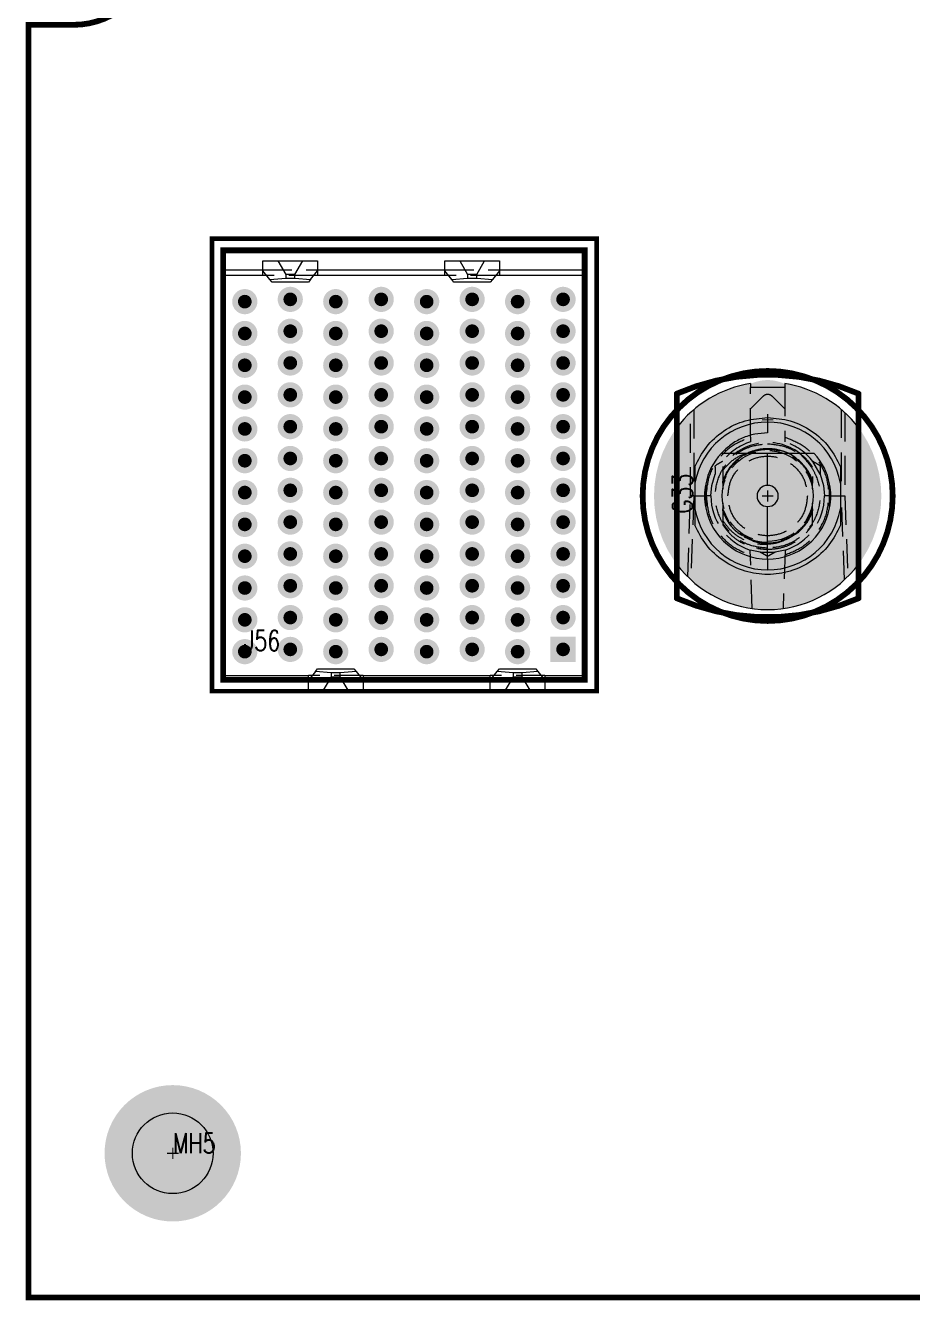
# Model space of a CAD drawing. Header units: millimetres. Extents: x 5 to 1395, y 5 to 415.
# Drawn here: x 963.1 to 1002.1, y 11.1 to 67.2 of the extents above; entities that cross this region are included whole.
import ezdxf

# ---------------------------------------------------------------- set-up
doc = ezdxf.new("R2010")
doc.units = ezdxf.units.MM
doc.linetypes.add('HIDDEN', pattern=[1.905, 1.27, -0.635])
for name, color, linetype in [('BOARD_OUTLINE_00', 2, 'Continuous'), ('DRIL_PLTE_THRU_01', 16, 'Continuous'), ('DRIL_PLTE_THRU_02', 146, 'Continuous'), ('DRIL_PLTE_THRU_03', 56, 'Continuous'), ('DRIL_PLTE_THRU_04', 216, 'Continuous'), ('DRIL_PLTE_THRU_05', 34, 'Continuous'), ('DRIL_PLTE_THRU_06', 96, 'Continuous'), ('DRIL_PLTE_THRU_07', 171, 'Continuous'), ('DRIL_PLTE_THRU_08', 176, 'Continuous'), ('DRIL_SYMBOL', 2, 'Continuous'), ('PADS_BOT', 5, 'Continuous'), ('PADS_INNER', 1, 'Continuous'), ('PADS_TOP', 1, 'Continuous'), ('PART_NAME_01', 1, 'Continuous'), ('PART_TOP_2DLINE_26', 5, 'Continuous'), ('PART_TOP_2DLINE_27', 5, 'Continuous')]:
    doc.layers.add(name, color=color, linetype=linetype)
doc.styles.add('W0$127', font='simplex', dxfattribs={"width": 0.75})

# ---------------------------------------------------------------- blocks, each defined once
blk = doc.blocks.new('SMOOTH_0$254')
at = {"const_width": 0.127}
blk.add_lwpolyline([(-0.0635, 0, 1), (0.0635, 0, 1)], format="xyb", close=True, dxfattribs=at)
blk = doc.blocks.new('BOARD_30802')
at = {"layer": 'BOARD_OUTLINE_00', "const_width": 0.254}
blk.add_lwpolyline([(292.4, 279.4), (139.4, 279.4, -1), (132.4, 279.4), (19.4, 279.4, -1), (12.4, 279.4), (0, 279.4), (0, 218.93), (2, 218.93, -1), (2, 211.93), (0, 211.93), (0, 63), (2, 63, -1), (2, 56), (0, 56), (0, 0), (431.8, 0)], format="xyb", dxfattribs=at)
at = {"layer": 'BOARD_OUTLINE_00'}
blk.add_blockref('SMOOTH_0$254', (0, 0), dxfattribs=at)
blk = doc.blocks.new('PART_BODY_TOP_1')
at = {"layer": 'PART_TOP_2DLINE_26', "const_width": 0.254}
blk.add_lwpolyline([(5.5, 0, 1), (-5.5, 0, 1)], format="xyb", close=True, dxfattribs=at)
at = {"layer": 'PART_TOP_2DLINE_27', "const_width": 0.254}
blk.add_lwpolyline([(-4.5, 4), (4.5, 4, -0.208911), (4.5, -4), (-4.5, -4, -0.208911)], format="xyb", close=True, dxfattribs=at)
at = {"layer": 'PART_TOP_2DLINE_27'}
for p in [(-4.5, 4), (4.5, 4), (-4.5, -4), (4.5, -4)]:
    blk.add_blockref('SMOOTH_0$254', p, dxfattribs=at)
blk = doc.blocks.new('DRIL_SYMBOL_5$15')
at = {"layer": 'DRIL_SYMBOL', "const_width": 0.0508}
for points in [[(-0.254, 0), (0.254, 0)], [(0, -0.254), (0, 0.254)]]:
    blk.add_lwpolyline(points, dxfattribs=at)
blk = doc.blocks.new('DRIL_HOLE_5$15')
at = {"const_width": 2.575}
blk.add_lwpolyline([(-1.2875, 0, 1), (1.2875, 0, 1)], format="xyb", close=True, dxfattribs=at)
blk.add_blockref('DRIL_SYMBOL_5$15', (0, 0))
blk = doc.blocks.new('PAD_0')
at = {"const_width": 5}
blk.add_lwpolyline([(0, -2.5, 1), (0, 2.5, 1)], format="xyb", close=True, dxfattribs=at)
blk = doc.blocks.new('STK_TOP_181')
at = {"layer": 'DRIL_PLTE_THRU_01'}
blk.add_blockref('DRIL_HOLE_5$15', (0, 0), dxfattribs=at)
at = {"layer": 'DRIL_PLTE_THRU_02'}
blk.add_blockref('DRIL_HOLE_5$15', (0, 0), dxfattribs=at)
at = {"layer": 'DRIL_PLTE_THRU_03'}
blk.add_blockref('DRIL_HOLE_5$15', (0, 0), dxfattribs=at)
at = {"layer": 'DRIL_PLTE_THRU_04'}
blk.add_blockref('DRIL_HOLE_5$15', (0, 0), dxfattribs=at)
at = {"layer": 'DRIL_PLTE_THRU_05'}
blk.add_blockref('DRIL_HOLE_5$15', (0, 0), dxfattribs=at)
at = {"layer": 'DRIL_PLTE_THRU_06'}
blk.add_blockref('DRIL_HOLE_5$15', (0, 0), dxfattribs=at)
at = {"layer": 'DRIL_PLTE_THRU_07'}
blk.add_blockref('DRIL_HOLE_5$15', (0, 0), dxfattribs=at)
at = {"layer": 'DRIL_PLTE_THRU_08'}
blk.add_blockref('DRIL_HOLE_5$15', (0, 0), dxfattribs=at)
at = {"layer": 'PADS_BOT'}
blk.add_blockref('PAD_0', (0, 0), dxfattribs=at)
at = {"layer": 'PADS_INNER'}
blk.add_blockref('PAD_0', (0, 0), dxfattribs=at)
at = {"layer": 'PADS_TOP'}
blk.add_blockref('PAD_0', (0, 0), dxfattribs=at)
blk = doc.blocks.new('DRIL_SYMBOL_2$55')
at = {"layer": 'DRIL_SYMBOL', "const_width": 0.0508}
for points in [[(-0.254, 0), (0.254, 0)], [(0, -0.254), (0, 0.254)]]:
    blk.add_lwpolyline(points, dxfattribs=at)
blk = doc.blocks.new('DRIL_HOLE_2$55')
at = {"const_width": 1.275}
blk.add_lwpolyline([(-0.6375, 0, 1), (0.6375, 0, 1)], format="xyb", close=True, dxfattribs=at)
blk.add_blockref('DRIL_SYMBOL_2$55', (0, 0))
blk = doc.blocks.new('PAD_1')
at = {"const_width": 1.75}
blk.add_lwpolyline([(0, -0.875, 1), (0, 0.875, 1)], format="xyb", close=True, dxfattribs=at)
blk = doc.blocks.new('STK_TOP_182')
at = {"layer": 'DRIL_PLTE_THRU_01'}
blk.add_blockref('DRIL_HOLE_2$55', (0, 0), dxfattribs=at)
at = {"layer": 'DRIL_PLTE_THRU_02'}
blk.add_blockref('DRIL_HOLE_2$55', (0, 0), dxfattribs=at)
at = {"layer": 'DRIL_PLTE_THRU_03'}
blk.add_blockref('DRIL_HOLE_2$55', (0, 0), dxfattribs=at)
at = {"layer": 'DRIL_PLTE_THRU_04'}
blk.add_blockref('DRIL_HOLE_2$55', (0, 0), dxfattribs=at)
at = {"layer": 'DRIL_PLTE_THRU_05'}
blk.add_blockref('DRIL_HOLE_2$55', (0, 0), dxfattribs=at)
at = {"layer": 'DRIL_PLTE_THRU_06'}
blk.add_blockref('DRIL_HOLE_2$55', (0, 0), dxfattribs=at)
at = {"layer": 'DRIL_PLTE_THRU_07'}
blk.add_blockref('DRIL_HOLE_2$55', (0, 0), dxfattribs=at)
at = {"layer": 'DRIL_PLTE_THRU_08'}
blk.add_blockref('DRIL_HOLE_2$55', (0, 0), dxfattribs=at)
at = {"layer": 'PADS_BOT'}
blk.add_blockref('PAD_1', (0, 0), dxfattribs=at)
at = {"layer": 'PADS_INNER'}
blk.add_blockref('PAD_1', (0, 0), dxfattribs=at)
at = {"layer": 'PADS_TOP'}
blk.add_blockref('PAD_1', (0, 0), dxfattribs=at)
blk = doc.blocks.new('SYM_TOP_3')
for name, p in [('PART_BODY_TOP_1', (0, 0)), ('STK_TOP_181', (0, 0)), ('STK_TOP_182', (3.35, 0))]:
    blk.add_blockref(name, p)
blk = doc.blocks.new('PART_TOP_24')
blk.add_blockref('SYM_TOP_3', (0, 0))
at = {"layer": 'PART_NAME_01', "style": 'W0$127', "width": 0.75}
blk.add_text('G33', height=0.889, dxfattribs=at).set_placement((-0.762, 3.302))
blk = doc.blocks.new('SMOOTH_0$2032')
at = {"const_width": 0.1016}
blk.add_lwpolyline([(-0.0508, 0, 1), (0.0508, 0, 1)], format="xyb", close=True, dxfattribs=at)
blk = doc.blocks.new('PART_BODY_TOP_11')
at = {"layer": 'PART_TOP_2DLINE_26', "const_width": 0.203}
blk.add_lwpolyline([(-8.438, 10.424), (8.478, 10.424), (8.478, -9.489), (-8.438, -9.489)], close=True, dxfattribs=at)
at = {"layer": 'PART_TOP_2DLINE_27', "const_width": 0.254}
blk.add_lwpolyline([(-7.95, -8.992), (7.95, -8.992), (7.95, 9.906), (-7.95, 9.906)], close=True, dxfattribs=at)
at = {"layer": 'PART_TOP_2DLINE_26'}
for p in [(-8.438, 10.424), (8.478, 10.424), (-8.438, -9.489), (8.478, -9.489)]:
    blk.add_blockref('SMOOTH_0$2032', p, dxfattribs=at)
at = {"layer": 'PART_TOP_2DLINE_27'}
for p in [(-7.95, 9.906), (7.95, 9.906), (-7.95, -8.992), (7.95, -8.992)]:
    blk.add_blockref('SMOOTH_0$254', p, dxfattribs=at)
blk = doc.blocks.new('DRIL_SYMBOL_0$599948')
at = {"layer": 'DRIL_SYMBOL', "const_width": 0.0508}
for points in [[(-0.254, 0), (0.254, 0)], [(0, -0.254), (0, 0.254)]]:
    blk.add_lwpolyline(points, dxfattribs=at)
blk = doc.blocks.new('DRIL_HOLE_0$599948')
at = {"const_width": 0.3}
blk.add_lwpolyline([(-0.15, 0, 1), (0.15, 0, 1)], format="xyb", close=True, dxfattribs=at)
blk.add_blockref('DRIL_SYMBOL_0$599948', (0, 0))
blk = doc.blocks.new('PAD_11')
at = {"const_width": 0.554}
blk.add_lwpolyline([(0, -0.277, 1), (0, 0.277, 1)], format="xyb", close=True, dxfattribs=at)
blk = doc.blocks.new('STK_TOP_7')
at = {"layer": 'DRIL_PLTE_THRU_01'}
blk.add_blockref('DRIL_HOLE_0$599948', (0, 0), dxfattribs=at)
at = {"layer": 'DRIL_PLTE_THRU_02'}
blk.add_blockref('DRIL_HOLE_0$599948', (0, 0), dxfattribs=at)
at = {"layer": 'DRIL_PLTE_THRU_03'}
blk.add_blockref('DRIL_HOLE_0$599948', (0, 0), dxfattribs=at)
at = {"layer": 'DRIL_PLTE_THRU_04'}
blk.add_blockref('DRIL_HOLE_0$599948', (0, 0), dxfattribs=at)
at = {"layer": 'DRIL_PLTE_THRU_05'}
blk.add_blockref('DRIL_HOLE_0$599948', (0, 0), dxfattribs=at)
at = {"layer": 'DRIL_PLTE_THRU_06'}
blk.add_blockref('DRIL_HOLE_0$599948', (0, 0), dxfattribs=at)
at = {"layer": 'DRIL_PLTE_THRU_07'}
blk.add_blockref('DRIL_HOLE_0$599948', (0, 0), dxfattribs=at)
at = {"layer": 'DRIL_PLTE_THRU_08'}
blk.add_blockref('DRIL_HOLE_0$599948', (0, 0), dxfattribs=at)
at = {"layer": 'PADS_BOT'}
blk.add_blockref('PAD_11', (0, 0), dxfattribs=at)
at = {"layer": 'PADS_INNER'}
blk.add_blockref('PAD_11', (0, 0), dxfattribs=at)
at = {"layer": 'PADS_TOP'}
blk.add_blockref('PAD_11', (0, 0), dxfattribs=at)
blk = doc.blocks.new('PAD_13')
at = {"const_width": 1.107948}
blk.add_lwpolyline([(-0.553974, 0), (0.553974, 0)], dxfattribs=at)
blk = doc.blocks.new('STK_TOP_82')
at = {"layer": 'DRIL_PLTE_THRU_01'}
blk.add_blockref('DRIL_HOLE_0$599948', (0, 0), dxfattribs=at)
at = {"layer": 'DRIL_PLTE_THRU_02'}
blk.add_blockref('DRIL_HOLE_0$599948', (0, 0), dxfattribs=at)
at = {"layer": 'DRIL_PLTE_THRU_03'}
blk.add_blockref('DRIL_HOLE_0$599948', (0, 0), dxfattribs=at)
at = {"layer": 'DRIL_PLTE_THRU_04'}
blk.add_blockref('DRIL_HOLE_0$599948', (0, 0), dxfattribs=at)
at = {"layer": 'DRIL_PLTE_THRU_05'}
blk.add_blockref('DRIL_HOLE_0$599948', (0, 0), dxfattribs=at)
at = {"layer": 'DRIL_PLTE_THRU_06'}
blk.add_blockref('DRIL_HOLE_0$599948', (0, 0), dxfattribs=at)
at = {"layer": 'DRIL_PLTE_THRU_07'}
blk.add_blockref('DRIL_HOLE_0$599948', (0, 0), dxfattribs=at)
at = {"layer": 'DRIL_PLTE_THRU_08'}
blk.add_blockref('DRIL_HOLE_0$599948', (0, 0), dxfattribs=at)
at = {"layer": 'PADS_BOT'}
blk.add_blockref('PAD_11', (0, 0), dxfattribs=at)
at = {"layer": 'PADS_INNER'}
blk.add_blockref('PAD_11', (0, 0), dxfattribs=at)
at = {"layer": 'PADS_TOP'}
blk.add_blockref('PAD_13', (0, 0), dxfattribs=at)
blk = doc.blocks.new('SYM_TOP_13')
for name, p in [('PART_BODY_TOP_11', (0, 0)), ('STK_TOP_7', (-7, 7.65)), ('STK_TOP_7', (-5, 7.75)), ('STK_TOP_7', (-3, 7.65)), ('STK_TOP_7', (-1, 7.75)), ('STK_TOP_7', (1, 7.65)), ('STK_TOP_7', (3, 7.75)), ('STK_TOP_7', (5, 7.65)), ('STK_TOP_7', (7, 7.75)), ('STK_TOP_7', (-7, 6.25)), ('STK_TOP_7', (-5, 6.35)), ('STK_TOP_7', (-3, 6.25)), ('STK_TOP_7', (-1, 6.35)), ('STK_TOP_7', (1, 6.25)), ('STK_TOP_7', (3, 6.35)), ('STK_TOP_7', (5, 6.25)), ('STK_TOP_7', (7, 6.35)), ('STK_TOP_7', (-7, 4.85)), ('STK_TOP_7', (-5, 4.95)), ('STK_TOP_7', (-3, 4.85)), ('STK_TOP_7', (-1, 4.95)), ('STK_TOP_7', (1, 4.85)), ('STK_TOP_7', (3, 4.95)), ('STK_TOP_7', (5, 4.85)), ('STK_TOP_7', (7, 4.95)), ('STK_TOP_7', (-7, 3.45)), ('STK_TOP_7', (-5, 3.55)), ('STK_TOP_7', (-3, 3.45)), ('STK_TOP_7', (-1, 3.55)), ('STK_TOP_7', (1, 3.45)), ('STK_TOP_7', (3, 3.55)), ('STK_TOP_7', (5, 3.45)), ('STK_TOP_7', (7, 3.55)), ('STK_TOP_7', (-7, 2.05)), ('STK_TOP_7', (-5, 2.15)), ('STK_TOP_7', (-3, 2.05)), ('STK_TOP_7', (-1, 2.15)), ('STK_TOP_7', (1, 2.05)), ('STK_TOP_7', (3, 2.15)), ('STK_TOP_7', (5, 2.05)), ('STK_TOP_7', (7, 2.15)), ('STK_TOP_7', (-7, 0.65)), ('STK_TOP_7', (-5, 0.75)), ('STK_TOP_7', (-3, 0.65)), ('STK_TOP_7', (-1, 0.75)), ('STK_TOP_7', (1, 0.65)), ('STK_TOP_7', (3, 0.75)), ('STK_TOP_7', (5, 0.65)), ('STK_TOP_7', (7, 0.75)), ('STK_TOP_7', (-7, -0.75)), ('STK_TOP_7', (-5, -0.65)), ('STK_TOP_7', (-3, -0.75)), ('STK_TOP_7', (-1, -0.65)), ('STK_TOP_7', (1, -0.75)), ('STK_TOP_7', (3, -0.65)), ('STK_TOP_7', (5, -0.75)), ('STK_TOP_7', (7, -0.65)), ('STK_TOP_7', (-7, -2.15)), ('STK_TOP_7', (-5, -2.05)), ('STK_TOP_7', (-3, -2.15)), ('STK_TOP_7', (-1, -2.05)), ('STK_TOP_7', (1, -2.15)), ('STK_TOP_7', (3, -2.05)), ('STK_TOP_7', (5, -2.15)), ('STK_TOP_7', (7, -2.05)), ('STK_TOP_7', (-7, -3.55)), ('STK_TOP_7', (-5, -3.45)), ('STK_TOP_7', (-3, -3.55)), ('STK_TOP_7', (-1, -3.45)), ('STK_TOP_7', (1, -3.55)), ('STK_TOP_7', (3, -3.45)), ('STK_TOP_7', (5, -3.55)), ('STK_TOP_7', (7, -3.45)), ('STK_TOP_7', (-7, -4.95)), ('STK_TOP_7', (-5, -4.85)), ('STK_TOP_7', (-3, -4.95)), ('STK_TOP_7', (-1, -4.85)), ('STK_TOP_7', (1, -4.95)), ('STK_TOP_7', (3, -4.85)), ('STK_TOP_7', (5, -4.95)), ('STK_TOP_7', (7, -4.85)), ('STK_TOP_7', (-7, -6.35)), ('STK_TOP_7', (-5, -6.25)), ('STK_TOP_7', (-3, -6.35)), ('STK_TOP_7', (-1, -6.25)), ('STK_TOP_7', (1, -6.35)), ('STK_TOP_7', (3, -6.25)), ('STK_TOP_7', (5, -6.35)), ('STK_TOP_7', (7, -6.25)), ('STK_TOP_7', (-7, -7.75)), ('STK_TOP_7', (-5, -7.65)), ('STK_TOP_7', (-3, -7.75)), ('STK_TOP_7', (-1, -7.65)), ('STK_TOP_7', (1, -7.75)), ('STK_TOP_7', (3, -7.65)), ('STK_TOP_7', (5, -7.75)), ('STK_TOP_82', (7, -7.65))]:
    blk.add_blockref(name, p)
blk = doc.blocks.new('PART_TOP_59')
blk.add_blockref('SYM_TOP_13', (0, 0))
at = {"layer": 'PART_NAME_01', "style": 'W0$127', "width": 0.75}
blk.add_text('J56', height=0.889, dxfattribs=at).set_placement((-7.041, -7.711))
blk = doc.blocks.new('DRIL_SYMBOL_3$5')
at = {"layer": 'DRIL_SYMBOL', "const_width": 0.0508}
for points in [[(-0.254, 0), (0.254, 0)], [(0, -0.254), (0, 0.254)]]:
    blk.add_lwpolyline(points, dxfattribs=at)
blk = doc.blocks.new('DRIL_HOLE_3$5')
at = {"const_width": 1.75}
blk.add_lwpolyline([(-0.875, 0, 1), (0.875, 0, 1)], format="xyb", close=True, dxfattribs=at)
blk.add_blockref('DRIL_SYMBOL_3$5', (0, 0))
blk = doc.blocks.new('PAD_26')
at = {"const_width": 3}
blk.add_lwpolyline([(0, -1.5, 1), (0, 1.5, 1)], format="xyb", close=True, dxfattribs=at)
blk = doc.blocks.new('STK_TOP_206')
at = {"layer": 'DRIL_PLTE_THRU_01'}
blk.add_blockref('DRIL_HOLE_3$5', (0, 0), dxfattribs=at)
at = {"layer": 'DRIL_PLTE_THRU_02'}
blk.add_blockref('DRIL_HOLE_3$5', (0, 0), dxfattribs=at)
at = {"layer": 'DRIL_PLTE_THRU_03'}
blk.add_blockref('DRIL_HOLE_3$5', (0, 0), dxfattribs=at)
at = {"layer": 'DRIL_PLTE_THRU_04'}
blk.add_blockref('DRIL_HOLE_3$5', (0, 0), dxfattribs=at)
at = {"layer": 'DRIL_PLTE_THRU_05'}
blk.add_blockref('DRIL_HOLE_3$5', (0, 0), dxfattribs=at)
at = {"layer": 'DRIL_PLTE_THRU_06'}
blk.add_blockref('DRIL_HOLE_3$5', (0, 0), dxfattribs=at)
at = {"layer": 'DRIL_PLTE_THRU_07'}
blk.add_blockref('DRIL_HOLE_3$5', (0, 0), dxfattribs=at)
at = {"layer": 'DRIL_PLTE_THRU_08'}
blk.add_blockref('DRIL_HOLE_3$5', (0, 0), dxfattribs=at)
at = {"layer": 'PADS_BOT'}
blk.add_blockref('PAD_26', (0, 0), dxfattribs=at)
at = {"layer": 'PADS_INNER'}
blk.add_blockref('PAD_26', (0, 0), dxfattribs=at)
at = {"layer": 'PADS_TOP'}
blk.add_blockref('PAD_26', (0, 0), dxfattribs=at)
blk = doc.blocks.new('SYM_TOP_19')
blk.add_blockref('STK_TOP_206', (0, 0))
blk = doc.blocks.new('PART_TOP_358')
blk.add_blockref('SYM_TOP_19', (0, 0))
at = {"layer": 'PART_NAME_01', "style": 'W0$127', "width": 0.75}
blk.add_text('MH5', height=0.889, dxfattribs=at).set_placement((0, 0))
blk = doc.blocks.new('q')
for name, p in [('BOARD_30802', (963.245, 11.209)), ('PART_TOP_59', (979.765, 47.379)), ('PART_TOP_358', (969.595, 17.559))]:
    blk.add_blockref(name, p)
at = {"rotation": 90}
blk.add_blockref('PART_TOP_24', (995.765, 46.479), dxfattribs=at)

msp = doc.modelspace()

# ---------------------------------------------------------------- linework, layer by layer
at = {"color": 7, "linetype": 'Continuous', "lineweight": 15}
for p, q in [((963.2448, 67.1788), (965.2448, 67.1788)), ((963.2448, 67.1788), (963.2448, 11.2088)), ((973.5648, 56.3788), (973.5648, 56.8288)), ((973.5648, 56.8288), (974.2184, 56.8288)), ((974.2184, 56.8288), (974.5648, 56.2288)), ((974.2184, 56.8288), (975.3112, 56.8288)), ((974.9648, 56.2288), (975.3112, 56.8288)), ((975.3112, 56.8288), (975.9648, 56.8288)), ((975.9648, 56.8288), (975.9648, 56.3788)), ((981.5648, 56.3788), (981.5648, 56.8288)), ((981.5648, 56.8288), (982.2184, 56.8288)), ((982.2184, 56.8288), (982.5648, 56.2288)), ((982.2184, 56.8288), (983.3112, 56.8288)), ((982.9648, 56.2288), (983.3112, 56.8288)), ((983.3112, 56.8288), (983.9648, 56.8288)), ((983.9648, 56.8288), (983.9648, 56.3788)), ((971.8148, 56.4288), (973.5648, 56.4288)), ((971.8148, 56.4288), (971.8148, 56.1788)), ((973.5648, 56.1788), (971.8148, 56.1788)), ((971.8148, 56.1788), (971.8148, 38.5788)), ((973.8695, 55.9979), (973.5648, 56.3788)), ((973.5648, 56.1788), (973.5648, 56.3788)), ((974.5648, 56.2288), (974.5648, 56.0588)), ((974.9648, 56.2288), (974.5648, 56.2288)), ((974.9648, 56.0588), (974.9648, 56.2288)), ((975.6601, 55.9979), (975.9648, 56.3788)), ((975.9648, 56.4288), (981.5648, 56.4288)), ((975.9648, 56.3788), (975.9648, 56.1788)), ((981.5648, 56.1788), (975.9648, 56.1788)), ((981.8695, 55.9979), (981.5648, 56.3788)), ((981.5648, 56.1788), (981.5648, 56.3788)), ((982.9648, 56.2288), (982.5648, 56.2288)), ((982.5648, 56.2288), (982.5648, 56.0588)), ((982.9648, 56.0588), (982.9648, 56.2288)), ((983.9648, 56.3788), (983.6601, 55.9979)), ((983.9648, 56.4288), (987.7148, 56.4288)), ((983.9648, 56.3788), (983.9648, 56.1788)), ((987.7148, 56.1788), (983.9648, 56.1788)), ((987.7148, 56.4288), (987.7148, 56.1788)), ((987.7148, 38.5788), (987.7148, 56.1788)), ((973.8695, 55.9979), (974.5648, 56.0588)), ((973.9648, 55.8788), (973.8695, 55.9979)), ((975.5648, 55.8788), (973.9648, 55.8788)), ((974.5648, 56.0588), (974.9648, 56.0588)), ((974.9648, 56.0588), (975.6601, 55.9979)), ((975.6601, 55.9979), (975.5648, 55.8788)), ((981.8695, 55.9979), (982.5648, 56.0588)), ((981.9648, 55.8788), (981.8695, 55.9979)), ((983.5648, 55.8788), (981.9648, 55.8788)), ((982.5648, 56.0588), (982.9648, 56.0588)), ((982.9648, 56.0588), (983.6601, 55.9979)), ((983.6601, 55.9979), (983.5648, 55.8788)), ((995.0148, 51.4222), (995.0148, 51.2538)), ((996.5148, 51.2538), (995.0148, 51.2538)), ((996.5148, 51.4222), (996.5148, 51.2538)), ((991.7648, 49.4788), (991.7648, 43.4788)), ((995.7648, 49.7288), (995.7648, 49.2538)), ((999.7648, 43.4788), (999.7648, 49.4788)), ((995.7648, 46.9435), (995.7648, 48.3538)), ((995.7648, 43.7038), (995.7648, 46.014)), ((995.7648, 43.7038), (995.7648, 43.2288)), ((975.8695, 38.7596), (975.5648, 38.3788)), ((975.8695, 38.7596), (975.9648, 38.8788)), ((976.5648, 38.6988), (975.8695, 38.7596)), ((975.9648, 38.8788), (977.5648, 38.8788)), ((977.6601, 38.7596), (976.9648, 38.6988)), ((977.5648, 38.8788), (977.6601, 38.7596)), ((977.6601, 38.7596), (977.9648, 38.3788)), ((983.5648, 38.3788), (983.8693, 38.7594)), ((983.8693, 38.7594), (983.9648, 38.8788)), ((984.5648, 38.6988), (983.8693, 38.7594)), ((983.9648, 38.8788), (985.5648, 38.8788)), ((985.6603, 38.7594), (984.9648, 38.6988)), ((985.5648, 38.8788), (985.6603, 38.7594)), ((985.6603, 38.7594), (985.9648, 38.3788)), ((971.8148, 38.5788), (975.5648, 38.5788)), ((971.8148, 38.5788), (971.8148, 38.3288)), ((971.8148, 38.3288), (975.5648, 38.3288)), ((975.5648, 38.3788), (975.5648, 38.5788)), ((975.5648, 37.9288), (975.5648, 38.3788)), ((976.5648, 38.5288), (976.2184, 37.9288)), ((976.9648, 38.6988), (976.5648, 38.6988)), ((976.5648, 38.6988), (976.5648, 38.5288)), ((976.5648, 38.5288), (976.9648, 38.5288)), ((976.9648, 38.5288), (976.9648, 38.6988)), ((977.3112, 37.9288), (976.9648, 38.5288)), ((977.9648, 38.5788), (983.5648, 38.5788)), ((977.9648, 38.5788), (977.9648, 38.3788)), ((977.9648, 38.3788), (977.9648, 37.9288)), ((983.5648, 38.3288), (977.9648, 38.3288)), ((983.5648, 38.3788), (983.5648, 38.5788)), ((983.5648, 37.9288), (983.5648, 38.3788)), ((984.5648, 38.5288), (984.2184, 37.9288)), ((984.9648, 38.6988), (984.5648, 38.6988)), ((984.5648, 38.6988), (984.5648, 38.5288)), ((984.5648, 38.5288), (984.9648, 38.5288)), ((984.9648, 38.5288), (984.9648, 38.6988)), ((985.3112, 37.9288), (984.9648, 38.5288)), ((985.9648, 38.5788), (987.7148, 38.5788)), ((985.9648, 38.5788), (985.9648, 38.3788)), ((985.9648, 38.3788), (985.9648, 37.9288)), ((987.7148, 38.3288), (985.9648, 38.3288)), ((987.7148, 38.3288), (987.7148, 38.5788)), ((976.2184, 37.9288), (975.5648, 37.9288)), ((977.3112, 37.9288), (976.2184, 37.9288)), ((977.9648, 37.9288), (977.3112, 37.9288)), ((984.2184, 37.9288), (983.5648, 37.9288)), ((985.3112, 37.9288), (984.2184, 37.9288)), ((985.9648, 37.9288), (985.3112, 37.9288)), ((963.2448, 11.2088), (1395.0448, 11.2088))]:
    msp.add_line(p, q, dxfattribs=at)
at = {"color": 7, "linetype": 'HIDDEN', "lineweight": 0}
for p, q in [((973.5648, 56.4288), (975.9648, 56.4288)), ((975.9648, 56.1788), (973.5648, 56.1788)), ((981.5648, 56.4288), (983.9648, 56.4288)), ((983.9648, 56.1788), (981.5648, 56.1788)), ((995.0148, 49.0725), (995.0148, 51.2538)), ((996.5148, 51.2538), (996.5148, 49.0725)), ((995.0148, 50.3136), (995.588, 50.8869)), ((995.9416, 50.8869), (996.5148, 50.3136)), ((992.3705, 46.4788), (992.3705, 50.1501)), ((992.5148, 50.2784), (992.5148, 47.1291)), ((999.0148, 47.1291), (999.0148, 50.2784)), ((999.1591, 50.1501), (999.1591, 46.4788)), ((997.1625, 48.368), (997.7398, 47.7523)), ((993.7898, 47.7523), (993.7898, 46.794)), ((997.4458, 47.7014), (997.7398, 47.1297)), ((997.4459, 47.7014), (997.7398, 47.1297)), ((998.0732, 47.4387), (997.7503, 47.9979)), ((993.7898, 47.4797), (993.7898, 47.1297)), ((993.9517, 47.4445), (993.7898, 47.1297)), ((993.7898, 47.0448), (993.9374, 47.3577)), ((997.58, 47.3838), (997.7398, 47.0448)), ((997.7398, 47.1297), (997.6159, 47.3708)), ((997.7398, 47.3321), (997.7398, 47.1297)), ((997.7398, 46.794), (997.7398, 47.0448)), ((992.2463, 42.9263), (992.3704, 46.4788)), ((992.5148, 46.4788), (992.3705, 46.4788)), ((992.5148, 46.4788), (992.3861, 42.7931)), ((992.5148, 46.4788), (993.0648, 46.4788)), ((993.2648, 46.4788), (993.0648, 46.4788)), ((993.7898, 46.1635), (993.7898, 45.4062)), ((997.7398, 45.9128), (997.7398, 46.1635)), ((998.4648, 46.4788), (998.2648, 46.4788)), ((998.4648, 46.4788), (999.0148, 46.4788)), ((999.1435, 42.7931), (999.0148, 46.4788)), ((999.0148, 46.4788), (999.1592, 46.4788)), ((999.1592, 46.4788), (999.2833, 42.9263)), ((993.7898, 45.8279), (993.9973, 45.4244)), ((993.7898, 45.8278), (993.7898, 45.2052)), ((994.0522, 45.3563), (993.7899, 45.9128)), ((994.0523, 45.3563), (993.7899, 45.9128)), ((997.7398, 45.9128), (997.3786, 45.2073)), ((997.7398, 45.8279), (997.4755, 45.3138)), ((997.4755, 45.3138), (997.7398, 45.8279)), ((997.7398, 45.8279), (997.4755, 45.3138)), ((997.7398, 45.9128), (997.4889, 45.3807)), ((997.7398, 45.9128), (997.4889, 45.3807)), ((997.51, 45.3809), (997.7398, 45.8279)), ((997.7398, 45.2052), (997.7398, 45.8279)), ((998.4898, 45.9544), (998.4898, 45.9544)), ((993.7898, 45.2052), (994.019, 44.9318)), ((997.5337, 44.9594), (997.7398, 45.2052)), ((994.7251, 44.6779), (995.0854, 44.5202)), ((995.0898, 41.5246), (994.9999, 44.0987)), ((995.4419, 43.9997), (994.9999, 44.0987)), ((995.2757, 44.1901), (995.7648, 44.1288)), ((995.7148, 43.8422), (995.4419, 43.9997)), ((995.4419, 43.9997), (996.0877, 43.9997)), ((995.7648, 44.1288), (995.9875, 44.1567)), ((996.0877, 43.9997), (995.8148, 43.8422)), ((996.5297, 44.0987), (996.0877, 43.9997)), ((996.5297, 44.0987), (996.4398, 41.5246)), ((977.9648, 38.5788), (975.5648, 38.5788)), ((977.9648, 38.3288), (975.5648, 38.3288)), ((985.9648, 38.5788), (983.5648, 38.5788)), ((985.9648, 38.3288), (983.5648, 38.3288))]:
    msp.add_line(p, q, dxfattribs=at)
at = {"color": 7, "linetype": 'HIDDEN', "lineweight": 0, "flags": 128}
for points in [[(994.9887, 48.408), (995.0173, 48.4118), (995.0262, 48.4119), (995.0275, 48.4116), (995.0284, 48.4112), (995.0285, 48.4111), (995.0286, 48.411), (995.0286, 48.411), (995.0286, 48.411), (995.0287, 48.411), (995.0287, 48.411), (995.0287, 48.411), (995.0287, 48.411), (995.0286, 48.4113), (995.0286, 48.4113), (995.0286, 48.4114), (995.0286, 48.4114), (995.0286, 48.4114), (995.0286, 48.4114), (995.0286, 48.4113), (995.0287, 48.4111), (995.0287, 48.4109), (995.0288, 48.4108), (995.0288, 48.4107), (995.0288, 48.4107), (995.0288, 48.4107), (995.0288, 48.4107), (995.0288, 48.4107), (995.0288, 48.4104), (995.0287, 48.41), (995.0283, 48.4093), (995.0254, 48.4067), (994.8959, 48.3425), (994.7329, 48.2553)], [(993.7898, 47.7523), (993.7898, 47.7523)], [(993.7898, 47.7523), (993.7898, 47.7523)], [(993.7898, 47.7523), (993.7898, 47.7523)], [(993.7898, 47.7523), (993.7898, 47.7523)], [(993.7898, 47.7523), (993.7898, 47.7523)], [(993.7898, 47.7523), (993.7898, 47.7523)], [(993.7898, 47.7523), (993.7898, 47.7523)], [(993.7898, 47.7523), (993.7898, 47.7523)], [(997.7398, 47.7523), (997.7398, 47.7523)], [(993.2648, 46.4788), (993.3086, 46.9444), (993.4564, 47.4387)], [(998.0732, 47.4387), (998.2211, 46.9444), (998.2648, 46.4788)], [(993.7898, 46.794), (993.7898, 46.794)], [(997.7398, 47.0448), (997.7398, 47.0448)], [(997.7398, 47.0448), (997.7398, 47.0448)], [(997.7398, 47.0448), (997.7398, 47.0448)], [(997.7398, 47.0448), (997.7398, 47.0448)], [(997.7398, 47.0448), (997.7398, 47.0448)], [(993.7898, 46.1635), (993.7898, 46.1635)], [(993.9856, 45.4515), (993.9856, 45.4515)], [(997.7398, 45.9128), (997.7398, 45.9128)], [(997.7398, 45.9128), (997.7398, 45.9128)], [(997.7398, 45.9128), (997.7398, 45.9128)], [(997.7398, 45.9128), (997.7398, 45.9128)], [(997.7398, 45.9128), (997.7398, 45.9128)], [(997.7398, 45.9128), (997.7398, 45.9128)], [(997.7398, 45.9128), (997.7398, 45.9128)], [(997.7398, 45.9128), (997.7398, 45.9128)], [(993.7898, 45.2052), (993.7898, 45.2052)], [(993.7898, 45.2052), (993.7898, 45.2052)], [(993.7898, 45.2052), (993.7898, 45.2052)], [(993.7898, 45.2052), (993.7898, 45.2052)], [(993.7898, 45.2052), (993.7898, 45.2052)], [(993.7898, 45.2052), (993.7898, 45.2052)], [(993.7898, 45.2052), (993.7898, 45.2052)], [(997.7398, 45.2052), (997.7398, 45.2052)], [(994.7376, 44.6995), (994.7376, 44.6995)]]:
    msp.add_lwpolyline(points, dxfattribs=at)
at = {"color": 7, "linetype": 'HIDDEN', "lineweight": 0}
for centre, radius in [((972.7648, 55.0288), 0.2), ((974.7648, 55.1288), 0.2), ((976.7648, 55.0288), 0.2), ((978.7648, 55.1288), 0.2), ((980.7648, 55.0288), 0.2), ((982.7648, 55.1288), 0.2), ((984.7648, 55.0288), 0.2), ((986.7648, 55.1288), 0.2), ((974.7648, 53.7288), 0.2), ((978.7648, 53.7288), 0.2), ((982.7648, 53.7288), 0.2), ((986.7648, 53.7288), 0.2), ((972.7648, 53.6288), 0.2), ((976.7648, 53.6288), 0.2), ((980.7648, 53.6288), 0.2), ((984.7648, 53.6288), 0.2), ((972.7648, 52.2288), 0.2), ((974.7648, 52.3288), 0.2), ((976.7648, 52.2288), 0.2), ((978.7648, 52.3288), 0.2), ((980.7648, 52.2288), 0.2), ((982.7648, 52.3288), 0.2), ((984.7648, 52.2288), 0.2), ((986.7648, 52.3288), 0.2), ((974.7648, 50.9288), 0.2), ((978.7648, 50.9288), 0.2), ((982.7648, 50.9288), 0.2), ((986.7648, 50.9288), 0.2), ((972.7648, 50.8288), 0.2), ((976.7648, 50.8288), 0.2), ((980.7648, 50.8288), 0.2), ((984.7648, 50.8288), 0.2), ((972.7648, 49.4288), 0.2), ((974.7648, 49.5288), 0.2), ((976.7648, 49.4288), 0.2), ((978.7648, 49.5288), 0.2), ((980.7648, 49.4288), 0.2), ((982.7648, 49.5288), 0.2), ((984.7648, 49.4288), 0.2), ((986.7648, 49.5288), 0.2), ((974.7648, 48.1288), 0.2), ((978.7648, 48.1288), 0.2), ((982.7648, 48.1288), 0.2), ((986.7648, 48.1288), 0.2), ((995.7648, 46.4788), 2), ((972.7648, 48.0288), 0.2), ((976.7648, 48.0288), 0.2), ((980.7648, 48.0288), 0.2), ((984.7648, 48.0288), 0.2), ((972.7648, 46.6288), 0.2), ((974.7648, 46.7288), 0.2), ((976.7648, 46.6288), 0.2), ((978.7648, 46.7288), 0.2), ((980.7648, 46.6288), 0.2), ((982.7648, 46.7288), 0.2), ((984.7648, 46.6288), 0.2), ((986.7648, 46.7288), 0.2), ((974.7648, 45.3288), 0.2), ((978.7648, 45.3288), 0.2), ((982.7648, 45.3288), 0.2), ((986.7648, 45.3288), 0.2), ((972.7648, 45.2288), 0.2), ((976.7648, 45.2288), 0.2), ((980.7648, 45.2288), 0.2), ((984.7648, 45.2288), 0.2), ((972.7648, 43.8288), 0.2), ((974.7648, 43.9288), 0.2), ((976.7648, 43.8288), 0.2), ((978.7648, 43.9288), 0.2), ((980.7648, 43.8288), 0.2), ((982.7648, 43.9288), 0.2), ((984.7648, 43.8288), 0.2), ((986.7648, 43.9288), 0.2), ((974.7648, 42.5288), 0.2), ((978.7648, 42.5288), 0.2), ((982.7648, 42.5288), 0.2), ((986.7648, 42.5288), 0.2), ((972.7648, 42.4288), 0.2), ((976.7648, 42.4288), 0.2), ((980.7648, 42.4288), 0.2), ((984.7648, 42.4288), 0.2), ((972.7648, 41.0288), 0.2), ((974.7648, 41.1288), 0.2), ((976.7648, 41.0288), 0.2), ((978.7648, 41.1288), 0.2), ((980.7648, 41.0288), 0.2), ((982.7648, 41.1288), 0.2), ((984.7648, 41.0288), 0.2), ((986.7648, 41.1288), 0.2), ((974.7648, 39.7288), 0.2), ((978.7648, 39.7288), 0.2), ((982.7648, 39.7288), 0.2), ((986.7648, 39.7288), 0.2), ((972.7648, 39.6288), 0.2), ((976.7648, 39.6288), 0.2), ((980.7648, 39.6288), 0.2), ((984.7648, 39.6288), 0.2)]:
    msp.add_circle(centre, radius, dxfattribs=at)
at = {"color": 7, "linetype": 'Continuous', "lineweight": 15}
msp.add_circle((969.5948, 17.5588), 1.775, dxfattribs=at)
for radius, start, end in [(5, 98.62693, 143.1301), (5, 36.8699, 81.37307), (3.25, 90, 169.93673), (3.25, 10.06327, 90), (2.775, 137.49336, 169.10705), (2.775, 10.89324, 42.50663), (2.775, 169.10668, 190.89376), (0.4648, 90, 270), (0.4648, 270, 90), (2.775, 349.10676, 10.89295), (3.25, 190.06327, 270), (2.775, 190.89295, 270), (2.775, 270, 349.10705), (3.25, 270, 349.93673), (5, 216.8699, 323.1301)]:
    msp.add_arc((995.7648, 46.4788), radius, start, end, dxfattribs=at)
at = {"color": 7, "linetype": 'HIDDEN', "lineweight": 0}
for radius, start, end in [(2.5, 107.4576, 142.57976), (2.35, 53.50581, 147.18508), (2.5, 37.42024, 72.5424), (2.5, 180, 252.18431), (2.5, 287.81569, 0)]:
    msp.add_arc((995.7648, 46.4788), radius, start, end, dxfattribs=at)
for points, knots in [([(995.588, 50.8869), (995.6138, 50.9074), (995.6655, 50.9484), (995.7648, 50.9659), (995.8641, 50.9484), (995.9158, 50.9074), (995.9416, 50.8869)], [0, 0, 0, 0, 0.24999538, 0.50001873, 0.75000462, 1, 1, 1, 1]), ([(993.0648, 46.4788), (993.0906, 46.7614), (993.1436, 47.3418), (993.5713, 48.1279), (994.2076, 48.7571), (994.7505, 48.9693), (995.0148, 49.0725)], [0, 0, 0, 0, 0.2433918, 0.4999983, 0.756606, 1, 1, 1, 1]), ([(995.0148, 49.0725), (995.0148, 49.0447), (995.0148, 48.9895), (995.0148, 48.9213), (995.0148, 48.8722), (995.0148, 48.8665), (995.0148, 48.8636)], [0, 0, 0, 0, 0.2586198, 0.5136129, 0.7560945, 1, 1, 1, 1]), ([(996.5148, 49.0725), (996.7791, 48.9693), (997.322, 48.7571), (997.9583, 48.1279), (998.386, 47.3418), (998.439, 46.7614), (998.4648, 46.4788)], [0, 0, 0, 0, 0.243394, 0.5000017, 0.7566082, 1, 1, 1, 1]), ([(996.5148, 49.0725), (996.5148, 49.0448), (996.5148, 48.9897), (996.5148, 48.9215), (996.5148, 48.8723), (996.5148, 48.8665), (996.5148, 48.8636)], [0, 0, 0, 0, 0.25810356, 0.51260769, 0.75559423, 1, 1, 1, 1]), ([(995.7648, 44.1788), (995.4756, 44.2097), (995.0291, 44.2574), (994.4929, 44.5437), (994.1275, 44.8409), (993.8283, 45.2069), (993.551, 45.7429), (993.409, 46.4788), (993.551, 47.2145), (993.8282, 47.7505), (994.1273, 48.1165), (994.4928, 48.4138), (995.0289, 48.7002), (995.4756, 48.7479), (995.7648, 48.7788)], [0, 0, 0, 0, 0.119722, 0.1848244, 0.2500007, 0.3151026, 0.3802787, 0.4999997, 0.6197206, 0.6848235, 0.7499992, 0.8151019, 0.880278, 1, 1, 1, 1]), ([(997.0029, 48.1444), (996.9965, 48.1509), (996.8376, 48.3107), (996.4061, 48.479), (995.7676, 48.5953), (995.1124, 48.4892), (994.5285, 48.1909), (994.0499, 47.7294), (993.8765, 47.3296), (993.7898, 47.1297)], [0, 0, 0, 0, 0.0069774, 0.1724797, 0.3379825, 0.503489, 0.6689913, 0.834497, 1, 1, 1, 1]), ([(993.7898, 47.1297), (993.8765, 47.3296), (994.0499, 47.7295), (994.5284, 48.1908), (995.1128, 48.4896), (995.7662, 48.5937), (996.4113, 48.4853), (996.9243, 48.2519), (997.1484, 48.0073), (997.2257, 47.9229)], [0, 0, 0, 0, 0.1532175, 0.3064348, 0.4596556, 0.6128714, 0.7660906, 0.9193114, 1, 1, 1, 1]), ([(997.2947, 47.8541), (997.1961, 47.9634), (996.9517, 48.2342), (996.4123, 48.4865), (995.7659, 48.5934), (995.1129, 48.4897), (994.5284, 48.1907), (994.0499, 47.7295), (993.8765, 47.3296), (993.7898, 47.1297)], [0, 0, 0, 0, 0.1013768, 0.2511491, 0.400917, 0.5506885, 0.7004593, 0.8502301, 1, 1, 1, 1]), ([(993.7898, 47.1297), (993.8765, 47.3296), (994.0499, 47.7294), (994.5284, 48.1907), (995.1129, 48.4897), (995.7659, 48.5933), (996.4124, 48.4866), (996.9557, 48.2317), (997.203, 47.9571), (997.3047, 47.8442)], [0, 0, 0, 0, 0.14928622, 0.29857492, 0.44786053, 0.59715018, 0.74643646, 0.89572206, 1, 1, 1, 1]), ([(993.7898, 47.1297), (993.8765, 47.3296), (994.0499, 47.7294), (994.5284, 48.1907), (995.1129, 48.4897), (995.7659, 48.5933), (996.4123, 48.4865), (996.9525, 48.2337), (997.1975, 47.9621), (997.2968, 47.8521)], [0, 0, 0, 0, 0.1496699, 0.2993408, 0.4490085, 0.5986767, 0.7483483, 0.898016, 1, 1, 1, 1]), ([(997.7398, 47.1297), (997.6531, 47.3296), (997.4796, 47.7295), (997.0013, 48.1907), (996.4165, 48.49), (995.7648, 48.5924), (995.1132, 48.49), (994.5283, 48.1907), (994.05, 47.7295), (993.8765, 47.3296), (993.7898, 47.1297)], [0, 0, 0, 0, 0.1250004, 0.2500015, 0.3750001, 0.4999992, 0.6250012, 0.7499998, 0.8750009, 1, 1, 1, 1]), ([(993.7898, 47.0448), (993.8707, 47.2516), (994.0325, 47.6653), (994.5091, 48.1475), (995.1008, 48.4614), (995.7648, 48.5692), (996.4288, 48.4614), (997.0206, 48.1475), (997.4971, 47.6653), (997.6589, 47.2516), (997.7398, 47.0448)], [0, 0, 0, 0, 0.1249998, 0.24999907, 0.37499874, 0.50000117, 0.62500061, 0.75000093, 0.8750002, 1, 1, 1, 1]), ([(993.7898, 47.6178), (993.9425, 47.7846), (994.248, 48.1184), (994.7004, 48.3325), (994.9531, 48.3987), (994.9887, 48.408)], [0, 0, 0, 0, 0.46183387, 0.92414595, 1, 1, 1, 1]), ([(993.7899, 47.0448), (993.8708, 47.2516), (994.0326, 47.6653), (994.5091, 48.1475), (995.1008, 48.4614), (995.7648, 48.5691), (996.4288, 48.4614), (997.0205, 48.1475), (997.497, 47.6653), (997.6589, 47.2516), (997.7398, 47.0448)], [0, 0, 0, 0, 0.1250009, 0.2500006, 0.3749995, 0.5000011, 0.6249999, 0.7499987, 0.8750004, 1, 1, 1, 1]), ([(993.7899, 47.0448), (993.8708, 47.2516), (994.0326, 47.6653), (994.5091, 48.1475), (995.1008, 48.4614), (995.7648, 48.5691), (996.4288, 48.4614), (997.0205, 48.1475), (997.497, 47.6653), (997.6588, 47.2516), (997.7398, 47.0448)], [0, 0, 0, 0, 0.125001, 0.2500009, 0.3749999, 0.5000014, 0.6250001, 0.7499991, 0.874999, 1, 1, 1, 1]), ([(995.7648, 48.7788), (996.054, 48.7479), (996.5005, 48.7002), (997.0367, 48.4139), (997.4021, 48.1167), (997.7013, 47.7507), (997.9786, 47.2147), (998.1206, 46.4788), (997.9786, 45.743), (997.7014, 45.207), (997.4023, 44.8411), (997.0368, 44.5438), (996.5007, 44.2574), (996.054, 44.2097), (995.7648, 44.1788)], [0, 0, 0, 0, 0.1197204, 0.1848231, 0.2499997, 0.3151019, 0.3802792, 0.5000006, 0.6197221, 0.6848243, 0.7500002, 0.8151032, 0.8802796, 1, 1, 1, 1]), ([(997.7398, 47.7523), (997.626, 47.914), (997.4613, 48.1481), (997.2248, 48.305), (997.1517, 48.3535)], [0, 0, 0, 0, 0.69081735, 1, 1, 1, 1]), ([(993.4564, 47.7538), (993.4571, 47.7625), (993.4584, 47.7799), (993.469, 47.8043), (993.4848, 47.8256), (993.4992, 47.8355), (993.5064, 47.8404)], [0, 0, 0, 0, 0.2508081, 0.5000409, 0.74922, 1, 1, 1, 1]), ([(993.4564, 47.7538), (993.4564, 47.6717), (993.4564, 47.5634), (993.4564, 47.4669), (993.4564, 47.4423), (993.4564, 47.4399), (993.4564, 47.4387)], [0, 0, 0, 0, 0.6386762, 0.8437428, 0.9249992, 1, 1, 1, 1]), ([(993.7793, 47.9979), (993.7783, 47.9973), (993.7762, 47.9961), (993.7548, 47.9838), (993.7026, 47.9536), (993.6155, 47.9033), (993.5447, 47.8625), (993.5064, 47.8404)], [0, 0, 0, 0, 0.07411578, 0.15492741, 0.35990956, 0.6537032, 1, 1, 1, 1]), ([(994.0148, 46.4788), (994.0411, 46.7078), (994.0937, 47.1659), (994.4984, 47.7484), (995.0769, 48.1377), (995.7648, 48.2743), (996.4528, 48.1377), (997.0312, 47.7484), (997.4359, 47.1659), (997.4885, 46.7078), (997.5148, 46.4788)], [0, 0, 0, 0, 0.1250002, 0.2500005, 0.3749997, 0.500001, 0.6249995, 0.750001, 0.8749998, 1, 1, 1, 1]), ([(997.3267, 47.8135), (997.2402, 47.9056), (997.1385, 48.0137), (997.0248, 48.1179), (997.0053, 48.1398), (997.0014, 48.1467), (997.0011, 48.149), (997.0013, 48.15), (997.0015, 48.1503), (997.0016, 48.1505)], [0, 0, 0, 0, 0.8053554, 0.945955, 0.9826817, 0.9932397, 0.9969224, 0.9985021, 1, 1, 1, 1]), ([(997.0016, 48.1505), (997.1642, 48.009), (997.4894, 47.726), (997.6563, 47.3284), (997.7398, 47.1297)], [0, 0, 0, 0, 0.49999965, 1, 1, 1, 1]), ([(997.2257, 47.9229), (997.3024, 47.8537), (997.541, 47.6385), (997.6594, 47.3354), (997.7398, 47.1297)], [0, 0, 0, 0, 0.3212805, 1, 1, 1, 1]), ([(997.7398, 47.0448), (997.6916, 47.184), (997.5952, 47.4624), (997.4162, 47.6965), (997.3267, 47.8135)], [0, 0, 0, 0, 0.50000229, 1, 1, 1, 1]), ([(998.0232, 47.8404), (997.9521, 47.8814), (997.8583, 47.9356), (997.7747, 47.9838), (997.7534, 47.9961), (997.7513, 47.9973), (997.7503, 47.9979)], [0, 0, 0, 0, 0.6387126, 0.8437538, 0.9250039, 1, 1, 1, 1]), ([(998.0232, 47.8404), (998.0304, 47.8355), (998.0448, 47.8256), (998.0606, 47.8043), (998.0712, 47.7799), (998.0725, 47.7625), (998.0732, 47.7538)], [0, 0, 0, 0, 0.25078, 0.4999591, 0.7491919, 1, 1, 1, 1]), ([(998.0732, 47.7538), (998.0732, 47.6717), (998.0732, 47.5634), (998.0732, 47.4669), (998.0732, 47.4423), (998.0732, 47.4399), (998.0732, 47.4387)], [0, 0, 0, 0, 0.6387206, 0.8437492, 0.925002, 1, 1, 1, 1]), ([(993.7898, 47.0448), (993.7898, 47.0451), (993.7898, 47.0459), (993.7898, 47.0528), (993.7898, 47.0794), (993.7898, 47.1079), (993.7898, 47.1297)], [0, 0, 0, 0, 0.0689218, 0.1454857, 0.3449639, 1, 1, 1, 1]), ([(993.7898, 47.0448), (993.7898, 47.0451), (993.7898, 47.0459), (993.7898, 47.0527), (993.7898, 47.0793), (993.7898, 47.1078), (993.7898, 47.1297)], [0, 0, 0, 0, 0.0688374, 0.1452948, 0.3446674, 1, 1, 1, 1]), ([(997.7398, 47.1297), (997.7398, 47.108), (997.7398, 47.08), (997.7398, 47.0527), (997.7398, 47.0459), (997.7398, 47.0451), (997.7398, 47.0448)], [0, 0, 0, 0, 0.6594464, 0.8553315, 0.9305041, 1, 1, 1, 1]), ([(993.0648, 46.4788), (993.0905, 46.1968), (993.1432, 45.6176), (993.5691, 44.833), (994.2027, 44.2041), (994.7439, 43.991), (995.0073, 43.8872)], [0, 0, 0, 0, 0.2434214, 0.5, 0.7565772, 1, 1, 1, 1]), ([(997.5148, 46.4788), (997.4885, 46.2497), (997.4359, 45.7917), (997.0312, 45.2091), (996.4528, 44.8199), (995.7648, 44.6832), (995.0769, 44.8199), (994.4984, 45.2091), (994.0937, 45.7916), (994.0411, 46.2497), (994.0148, 46.4788)], [0, 0, 0, 0, 0.1250003, 0.2499992, 0.3750001, 0.499999, 0.6250007, 0.7499992, 0.8749997, 1, 1, 1, 1]), ([(996.5223, 43.8872), (996.7858, 43.991), (997.3269, 44.2041), (997.9605, 44.833), (998.3864, 45.6176), (998.4391, 46.1968), (998.4648, 46.4788)], [0, 0, 0, 0, 0.2434228, 0.5, 0.7565786, 1, 1, 1, 1]), ([(993.7898, 45.8279), (993.7898, 45.8495), (993.7898, 45.8776), (993.7898, 45.9048), (993.7898, 45.9117), (993.7898, 45.9124), (993.7898, 45.9128)], [0, 0, 0, 0, 0.6592854, 0.8552389, 0.9304872, 1, 1, 1, 1]), ([(993.7898, 45.8278), (993.7898, 45.8495), (993.7898, 45.8776), (993.7898, 45.9048), (993.7898, 45.9117), (993.7898, 45.9124), (993.7898, 45.9128)], [0, 0, 0, 0, 0.6595652, 0.8553987, 0.9305744, 1, 1, 1, 1]), ([(997.3786, 45.2073), (997.2505, 45.069), (996.9944, 44.7923), (996.4859, 44.529), (995.932, 44.4047), (995.3635, 44.4375), (994.8249, 44.6224), (994.3593, 44.947), (993.9883, 45.3833), (993.856, 45.7363), (993.7898, 45.9128)], [0, 0, 0, 0, 0.1249988, 0.2499976, 0.3750001, 0.5000013, 0.6249994, 0.7500018, 0.8750013, 1, 1, 1, 1]), ([(993.7898, 45.8279), (993.8446, 45.6906), (993.9542, 45.4161), (994.2242, 45.0602), (994.5573, 44.7661), (994.9466, 44.55), (995.3725, 44.4203), (995.8155, 44.3852), (996.259, 44.4384), (996.5326, 44.5504), (996.6694, 44.6063)], [0, 0, 0, 0, 0.1250004, 0.2500012, 0.3749988, 0.5000018, 0.6250019, 0.7500013, 0.8749993, 1, 1, 1, 1]), ([(997.7398, 45.8279), (997.6531, 45.6279), (997.4796, 45.2281), (997.0013, 44.7669), (996.4165, 44.4676), (995.7648, 44.3651), (995.1132, 44.4676), (994.5283, 44.7669), (994.05, 45.2281), (993.8765, 45.6279), (993.7898, 45.8278)], [0, 0, 0, 0, 0.1249992, 0.2500004, 0.3749997, 0.4999989, 0.6250013, 0.7499993, 0.8749995, 1, 1, 1, 1]), ([(996.5934, 44.5958), (996.7273, 44.6553), (997.0595, 44.8028), (997.4778, 45.2322), (997.6525, 45.6293), (997.7398, 45.8279)], [0, 0, 0, 0, 0.2522682, 0.6261317, 1, 1, 1, 1]), ([(997.7398, 45.9128), (997.6618, 45.7027), (997.5185, 45.3169), (997.2145, 45.0415), (997.076, 44.9161)], [0, 0, 0, 0, 0.5445048, 1, 1, 1, 1]), ([(997.7398, 45.8278), (997.6571, 45.6238), (997.5173, 45.2793), (997.2398, 45.0356), (997.1266, 44.9361)], [0, 0, 0, 0, 0.592113, 1, 1, 1, 1]), ([(997.7398, 45.9128), (997.7398, 45.9124), (997.7398, 45.9116), (997.7398, 45.9048), (997.7398, 45.8782), (997.7398, 45.8497), (997.7398, 45.8278)], [0, 0, 0, 0, 0.0688689, 0.1454351, 0.3449328, 1, 1, 1, 1]), ([(997.7398, 45.9128), (997.7398, 45.9124), (997.7398, 45.9116), (997.7398, 45.9048), (997.7398, 45.8782), (997.7398, 45.8497), (997.7398, 45.8279)], [0, 0, 0, 0, 0.0689369, 0.14558, 0.345186, 1, 1, 1, 1]), ([(993.7898, 45.4062), (993.907, 45.2432), (994.1398, 44.9195), (994.6328, 44.5788), (995.1843, 44.365), (995.5722, 44.3548), (995.7648, 44.3497)], [0, 0, 0, 0, 0.2550499, 0.5067358, 0.7550527, 1, 1, 1, 1]), ([(993.7898, 45.2052), (993.9076, 45.0485), (994.1432, 44.735), (994.6299, 44.3966), (995.1781, 44.171), (995.5692, 44.1429), (995.7648, 44.1288)], [0, 0, 0, 0, 0.2499951, 0.4999964, 0.7499957, 1, 1, 1, 1]), ([(995.7648, 44.1288), (995.9604, 44.1429), (996.3515, 44.171), (996.8997, 44.3966), (997.3864, 44.735), (997.622, 45.0485), (997.7398, 45.2052)], [0, 0, 0, 0, 0.2499985, 0.4999984, 0.7500003, 1, 1, 1, 1]), ([(996.6694, 44.6063), (996.8035, 44.6889), (997.0704, 44.8532), (997.2762, 45.0896), (997.3786, 45.2073)], [0, 0, 0, 0, 0.5024634, 1, 1, 1, 1]), ([(996.6694, 44.6063), (996.5267, 44.5383), (996.2398, 44.4014), (995.9238, 44.367), (995.7648, 44.3497)], [0, 0, 0, 0, 0.4970604, 1, 1, 1, 1]), ([(995.8148, 43.8422), (995.8069, 43.8384), (995.7911, 43.8308), (995.7648, 43.8278), (995.7385, 43.8308), (995.7227, 43.8384), (995.7148, 43.8422)], [0, 0, 0, 0, 0.2500446, 0.4999293, 0.7499554, 1, 1, 1, 1])]:
    msp.add_open_spline(points, degree=3, knots=knots, dxfattribs=at)
at = {"color": 7, "linetype": 'Continuous', "lineweight": 15}
for points, knots in [([(992.5648, 47.7682), (992.716, 48.0679), (993.0253, 48.681), (993.8102, 49.379), (994.7519, 49.8446), (995.4363, 49.9011), (995.7708, 49.9288)], [0, 0, 0, 0, 0.244391, 0.4999988, 0.7556081, 1, 1, 1, 1]), ([(995.7708, 49.9288), (996.1043, 49.9001), (996.7866, 49.8416), (997.7243, 49.3754), (998.5059, 48.6785), (998.8141, 48.0671), (998.9648, 47.7682)], [0, 0, 0, 0, 0.2444229, 0.5, 0.7555754, 1, 1, 1, 1]), ([(995.7648, 49.2538), (995.573, 49.2424), (995.1895, 49.2195), (994.6403, 49.0347), (994.1331, 48.7547), (993.8571, 48.4874), (993.7191, 48.3538)], [0, 0, 0, 0, 0.2500035, 0.5000046, 0.7499999, 1, 1, 1, 1]), ([(995.7648, 48.3538), (995.5699, 48.3538), (995.0655, 48.3538), (994.3837, 48.3538), (993.9347, 48.3538), (993.7191, 48.3538)], [0, 0, 0, 0, 0.2465257, 0.6381422, 1, 1, 1, 1]), ([(997.8105, 48.3538), (997.3729, 48.3538), (996.77, 48.3538), (995.9811, 48.3538), (995.7648, 48.3538)], [0, 0, 0, 0, 0.7257579, 1, 1, 1, 1]), ([(992.5648, 47.7682), (992.5648, 47.6337), (992.5648, 47.4599), (992.5648, 47.2656), (992.5648, 47.185), (992.5648, 47.131), (992.5648, 47.0914), (992.5648, 47.0652), (992.5648, 47.0511), (992.5648, 47.0471), (992.5648, 47.0468), (992.5648, 47.0467)], [0, 0, 0, 0, 0.52192925, 0.6747084, 0.77963819, 0.85173448, 0.90166978, 0.95456778, 0.97588167, 0.99309396, 1, 1, 1, 1]), ([(998.9648, 47.7682), (998.9648, 47.6337), (998.9648, 47.4599), (998.9648, 47.2656), (998.9648, 47.185), (998.9648, 47.131), (998.9648, 47.0914), (998.9648, 47.0652), (998.9648, 47.0511), (998.9648, 47.0471), (998.9648, 47.0468), (998.9648, 47.0467)], [0, 0, 0, 0, 0.52192925, 0.6747084, 0.77963819, 0.85173448, 0.90166978, 0.95456778, 0.97588167, 0.99309396, 1, 1, 1, 1]), ([(992.5648, 47.0467), (992.5648, 46.8707), (992.5648, 46.5183), (992.5648, 46.1252), (992.5648, 45.9328), (992.5648, 45.9109)], [0, 0, 0, 0, 0.4690958, 0.9396121, 1, 1, 1, 1]), ([(993.0398, 47.0032), (993.0398, 46.7131), (993.0398, 46.36), (993.0398, 46.0158), (993.0398, 45.9544)], [0, 0, 0, 0, 0.8214999, 1, 1, 1, 1]), ([(998.4898, 45.9544), (998.4898, 46.2445), (998.4898, 46.5976), (998.4898, 46.9418), (998.4898, 47.0032)], [0, 0, 0, 0, 0.8214867, 1, 1, 1, 1]), ([(998.9648, 47.0467), (998.9648, 46.8707), (998.9648, 46.5183), (998.9648, 46.1252), (998.9648, 45.9328), (998.9648, 45.9109)], [0, 0, 0, 0, 0.4690958, 0.9396121, 1, 1, 1, 1]), ([(992.5648, 45.9109), (992.5648, 45.9104), (992.5648, 45.9092), (992.5648, 45.8974), (992.5648, 45.854), (992.5648, 45.6575), (992.5648, 45.4236), (992.5648, 45.2274), (992.5648, 45.1894)], [0, 0, 0, 0, 0.0169297, 0.0393018, 0.0816952, 0.2361927, 0.8521595, 1, 1, 1, 1]), ([(998.9648, 45.9109), (998.9648, 45.9104), (998.9648, 45.9092), (998.9648, 45.8974), (998.9648, 45.854), (998.9648, 45.6575), (998.9648, 45.4236), (998.9648, 45.2274), (998.9648, 45.1894)], [0, 0, 0, 0, 0.0169297, 0.0393018, 0.0816952, 0.2361927, 0.8521595, 1, 1, 1, 1]), ([(998.9648, 45.1894), (998.8139, 44.8904), (998.5051, 44.2787), (997.7218, 43.5766), (996.7822, 43.1281), (995.7648, 42.9802), (994.7475, 43.1281), (993.8078, 43.5766), (993.0245, 44.2787), (992.7157, 44.8904), (992.5648, 45.1894)], [0, 0, 0, 0, 0.1222037, 0.2500009, 0.3777967, 0.4999991, 0.6222033, 0.7499991, 0.8777963, 1, 1, 1, 1])]:
    msp.add_open_spline(points, degree=3, knots=knots, dxfattribs=at)

# ---------------------------------------------------------------- block references
msp.add_blockref('q', (0, 0))

doc.saveas('drawing.dxf')
